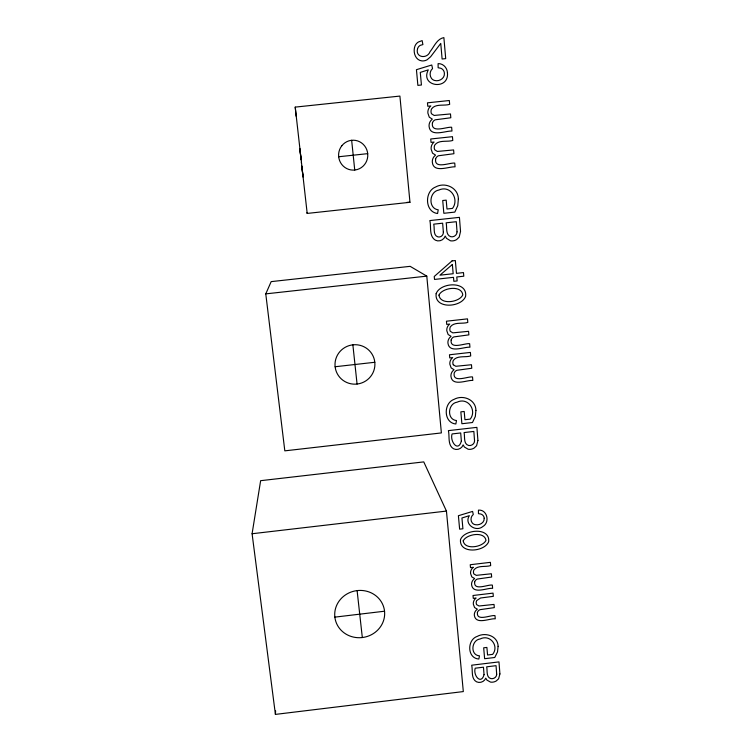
<?xml version="1.0" encoding="UTF-8"?>
<svg xmlns="http://www.w3.org/2000/svg" width="752" height="752" viewBox="0 0 752 752"><rect width="100%" height="100%" fill="white"/><g stroke="black" fill="none" stroke-linecap="round" stroke-linejoin="round"><path stroke-width="1.13" d="M275.411 714.4L252.089 533.741L260.634 480.688L423.761 461.897L446.444 511.078L463.317 691.577L275.411 714.4L275.617 710.884M265.776 293.872L271.171 281.624L410.141 266.34L426.788 276.125L441.377 432.926L284.82 450.852L265.776 293.872L426.788 276.125M334.866 617.129L384.545 611.216A25.023 23.603 -10.4 0 0 345.102 595.161A25.023 23.603 -10.4 0 0 349.436 635.835A25.023 23.603 -10.4 0 0 384.545 611.216M252.089 533.741L446.444 511.078M335.119 366.741L374.806 362.276A19.984 19.712 -17.5 0 0 343.269 348.533A19.984 19.712 -17.5 0 0 346.785 382.505A19.984 19.712 -17.5 0 0 374.806 362.276M306.995 212.609L307.192 213.427L409.972 202.297L399.904 96.077L295.226 107.113L296.147 116.25M338.673 156.754L367.709 153.652M406.945 202.363L409.972 202.297M453.306 364.776L455.825 366.29L471.466 364.739L471.777 368.245L456.906 370.285A4.615 4.493 -36 0 0 454.142 373.321C452.798 383.36 468.054 376.15 472.529 376.959L472.829 380.427C466.973 379.892 452.309 386.895 450.965 376.479A7.229 7.041 -35.8 0 1 452.563 371.187L454.039 369.693L451.162 367.925L449.856 364.259A7.435 7.247 -37.7 0 1 451.416 358.883L452.695 357.595L449.762 357.924L449.48 354.775L470.404 352.425L470.705 355.94C465.328 357.67 457.291 355.17 453.4 360.302A5.217 5.085 -37.9 0 0 453.306 364.776M300.979 158.616L299.851 148.699L301.091 159.809M301.9 167.038L303.037 177.002L301.815 166.032M295.226 107.113L307.192 213.427M357.106 590.602L362.323 637.536M352.867 344.83L357.068 384.046M351.654 140.286L354.737 170.037M301.402 162.31L301.496 163.447M458.363 199.101L457.761 205.663L454.828 212.102L443.84 213.295L442.721 200.511L446.199 200.135L446.989 209.009L452.507 208.407C459.538 199.205 450.439 184.654 438.83 190.059C429.063 191.619 427.888 208.52 438.219 209.817L437.579 213.512C424.692 211.998 424.335 191.234 435.69 186.975C445.034 181.702 458.429 187.737 458.363 199.101M447.449 72.897C449.16 90.795 419.625 86.593 428.292 69.861L420.283 72.418L421.43 85.004L417.877 85.371L416.439 69.692L431.77 64.992L432.55 68.592C429.712 70.951 429.336 75.491 431.498 78.415A6.223 5.969 -83.9 0 0 434.694 80.492C439.262 81.752 444.968 78.321 444.394 73.217A5.734 5.499 -83.7 0 0 440.7 68.235L438.134 67.746L438.106 63.629C443.21 63.365 447.327 67.962 447.449 72.897M475.922 410.404L475.32 416.505L472.472 422.521L461.888 423.733L460.844 411.852L464.2 411.466L464.933 419.719L470.244 419.108C477.163 410.319 467.951 396.934 457.131 402.17C447.816 403.476 446.519 419.541 456.483 420.547L455.853 423.996C443.473 422.887 443.229 403.138 454.114 399.331C462.856 394.452 475.875 399.519 475.922 410.404M498.106 646.325L497.514 651.937L494.76 657.492L484.626 658.714L483.677 647.81L486.892 647.425L487.559 654.992L492.645 654.381C499.422 646.043 490.125 633.917 480.161 638.956C471.354 640.008 469.925 655.142 479.475 655.847L478.855 659.025C467.039 658.329 466.926 639.698 477.285 636.371C485.388 631.924 497.946 635.976 498.106 646.325M484.203 518.25C484.598 522.894 479.25 525.601 475.198 524.67A5.555 5.292 -23.8 0 1 472.256 522.941C470.226 520.45 470.733 516.436 473.29 514.49L472.585 511.416L458.4 515.722L459.632 529.164L462.912 528.778L461.935 517.996L469.351 515.656C463.749 524.041 475.781 532.51 482.878 526.503C490.191 522.452 487.268 509.292 478.451 510.138L478.451 513.663L480.819 514.039A5.123 4.879 -24.1 0 1 484.203 518.25M438.961 295.113C440.193 305.237 459.463 302.398 462.79 294.897C461.634 284.764 442.242 287.696 438.961 295.113M463.194 540.857C464.623 550.248 482.643 547.277 485.98 540.406C484.617 530.997 466.475 534.061 463.194 540.857M417.529 48.88C415.142 57.697 427.258 59.295 430.059 51.653C434.083 46.727 436.874 38.888 443.877 37.6L445.701 58.628L442.11 59.004L440.757 43.409L430.614 56.767L427.136 59.737A9.579 9.165 -86.4 0 1 421.881 60.903C415.038 60.132 412.763 51.587 415.001 45.966A8.413 8.046 -86.5 0 1 418.432 41.99L422.145 40.608L422.897 44.594L420.377 45.299A5.499 5.264 -86.5 0 0 417.529 48.88M443.342 231.945C443.699 234.925 441.039 237.566 438.049 236.936C432.72 235.508 434.872 228.072 433.707 224.162L442.646 223.194L443.342 231.945M460.534 231.437L459.181 237.096L456.624 239.578A8.836 8.629 -65 0 1 450.42 240.781L446.491 238.328L445.222 236.053C443.934 240.038 439.074 242.153 435.342 240.161C428.79 236.166 431.394 226.794 429.853 220.571L459.434 217.356L460.534 231.437M432.409 123.084C430.849 133.753 446.82 126.571 451.642 127.267L451.961 131.045C445.729 130.651 430.285 137.578 429.101 126.486A7.746 7.482 -80.6 0 1 430.746 120.743L432.297 119.126L429.279 117.171L427.897 113.167A7.981 7.699 -81.7 0 1 429.505 107.329L430.84 105.938L427.775 106.258L427.465 102.827L449.32 100.524L449.658 104.359C444.056 106.135 435.549 103.4 431.582 108.899A5.602 5.396 -81.7 0 0 431.498 113.768L434.139 115.441L450.486 113.947L450.815 117.763L435.286 119.803A4.944 4.775 -80.6 0 0 432.409 123.084M461.352 441.086C458.175 452.826 449.611 441.189 452.093 433.932L460.703 432.955L461.352 441.086M435.634 159.001C434.101 169.576 449.978 162.385 454.734 163.099L455.063 166.831C448.888 166.418 433.556 173.364 432.344 162.357A7.652 7.426 -76.9 0 1 433.989 156.689L435.521 155.091L432.522 153.154L431.15 149.206A7.887 7.642 -78.4 0 1 432.748 143.435L434.083 142.053L431.037 142.382L430.727 138.988L452.45 136.676L452.779 140.464C447.214 142.241 438.773 139.534 434.816 144.986A5.537 5.367 -78.3 0 0 434.731 149.798L437.354 151.443L453.597 149.939L453.926 153.709L438.491 155.758A4.888 4.747 -77 0 0 435.634 159.001M477.915 440.456L476.589 445.729L474.127 448.07A8.422 8.122 -29 0 1 468.148 449.245L464.369 446.998L463.147 444.883C461.841 448.671 457.207 450.598 453.616 448.803C447.384 445.231 449.818 436.395 448.389 430.633L476.9 427.362L477.915 440.456M451.144 339.979C449.771 350.103 465.131 342.893 469.643 343.692L469.944 347.198C464.04 346.672 449.273 353.675 447.948 343.166A7.285 7.116 -41.4 0 1 449.555 337.817L451.04 336.304L448.145 334.508L446.829 330.805A7.492 7.323 -43.8 0 1 448.389 325.372L449.687 324.065L446.735 324.394L446.444 321.207L467.49 318.867L467.8 322.42C462.386 324.159 454.293 321.621 450.392 326.81A5.264 5.142 -44 0 0 450.298 331.331L452.836 332.863L468.571 331.322L468.881 334.866L453.917 336.905A4.653 4.54 -41.6 0 0 451.144 339.979M484.053 674.676C481.073 685.363 472.858 675.211 475.217 668.199L483.461 667.203L484.053 674.676M499.911 673.924L498.623 678.783L496.254 680.964A8.056 7.473 -18.9 0 1 490.52 682.102L486.92 680.081L485.754 678.154C484.429 681.707 480.039 683.436 476.618 681.848C470.724 678.718 472.989 670.483 471.683 665.2L498.98 661.901L499.911 673.924M474.672 581.898C473.497 591.41 488.151 584.21 492.353 585.103L492.626 588.327C487.07 587.679 473.074 594.71 471.598 584.859A6.947 6.552 -20.9 0 1 473.158 579.933L474.587 578.523L471.824 576.916L470.583 573.522A7.144 6.749 -21.3 0 1 472.096 568.521L473.337 567.309L470.508 567.638L470.244 564.724L490.389 562.346L490.671 565.607C485.472 567.281 477.83 564.978 473.995 569.819A5.01 4.738 -21.4 0 0 473.892 573.973L476.307 575.346L491.376 573.767L491.658 577.019L477.341 579.049A4.437 4.183 -21 0 0 474.672 581.898M477.407 612.485C476.26 621.913 490.83 614.722 494.985 615.634L495.258 618.811C489.749 618.153 475.847 625.185 474.352 615.418A6.909 6.477 -20 0 1 475.903 610.539L477.332 609.148L474.578 607.55L473.346 604.204A7.097 6.674 -20.3 0 1 474.85 599.25L476.091 598.056L473.281 598.385L473.017 595.499L493.039 593.121L493.321 596.345L480.537 598L476.749 600.538A4.982 4.681 -20.4 0 0 476.636 604.646L479.043 605.999L494.017 604.42L494.299 607.625L480.058 609.665A4.409 4.136 -20.1 0 0 477.407 612.485M436.132 293.703C434.242 309.382 461.446 307.7 465.61 296.354C467.716 280.609 440.211 282.291 436.132 293.703M460.497 539.588C459.021 554.262 484.579 552.024 488.668 541.703C490.36 526.964 464.492 529.229 460.497 539.588M457.037 231.879C457.066 235.019 453.954 237.359 450.937 236.748C445.193 235.038 447.252 227.132 446.133 222.818L456.295 221.708L457.037 231.879M474.55 440.898C474.54 443.906 471.504 446.021 468.656 445.485C463.204 444.037 465.084 436.583 464.069 432.569L473.854 431.441L474.55 440.898M496.687 674.365C496.63 677.214 493.697 679.084 491.028 678.642C485.895 677.458 487.578 670.511 486.685 666.817L496.057 665.68L496.687 674.365M452.037 260.906L434.242 276.482L434.515 279.434L453.494 277.338L453.841 281.314L457.141 280.947L456.784 276.971L463.796 276.2L463.476 272.581L456.473 273.361L455.345 260.54L452.037 260.906M452.356 264.478L439.958 275.176L453.174 273.719L452.356 264.478M341.822 145.756A14.955 14.598 87.8 0 0 350.93 169.933A14.955 14.598 87.8 0 0 366.807 149.798A14.955 14.598 87.8 0 0 341.822 145.756"/></g></svg>
